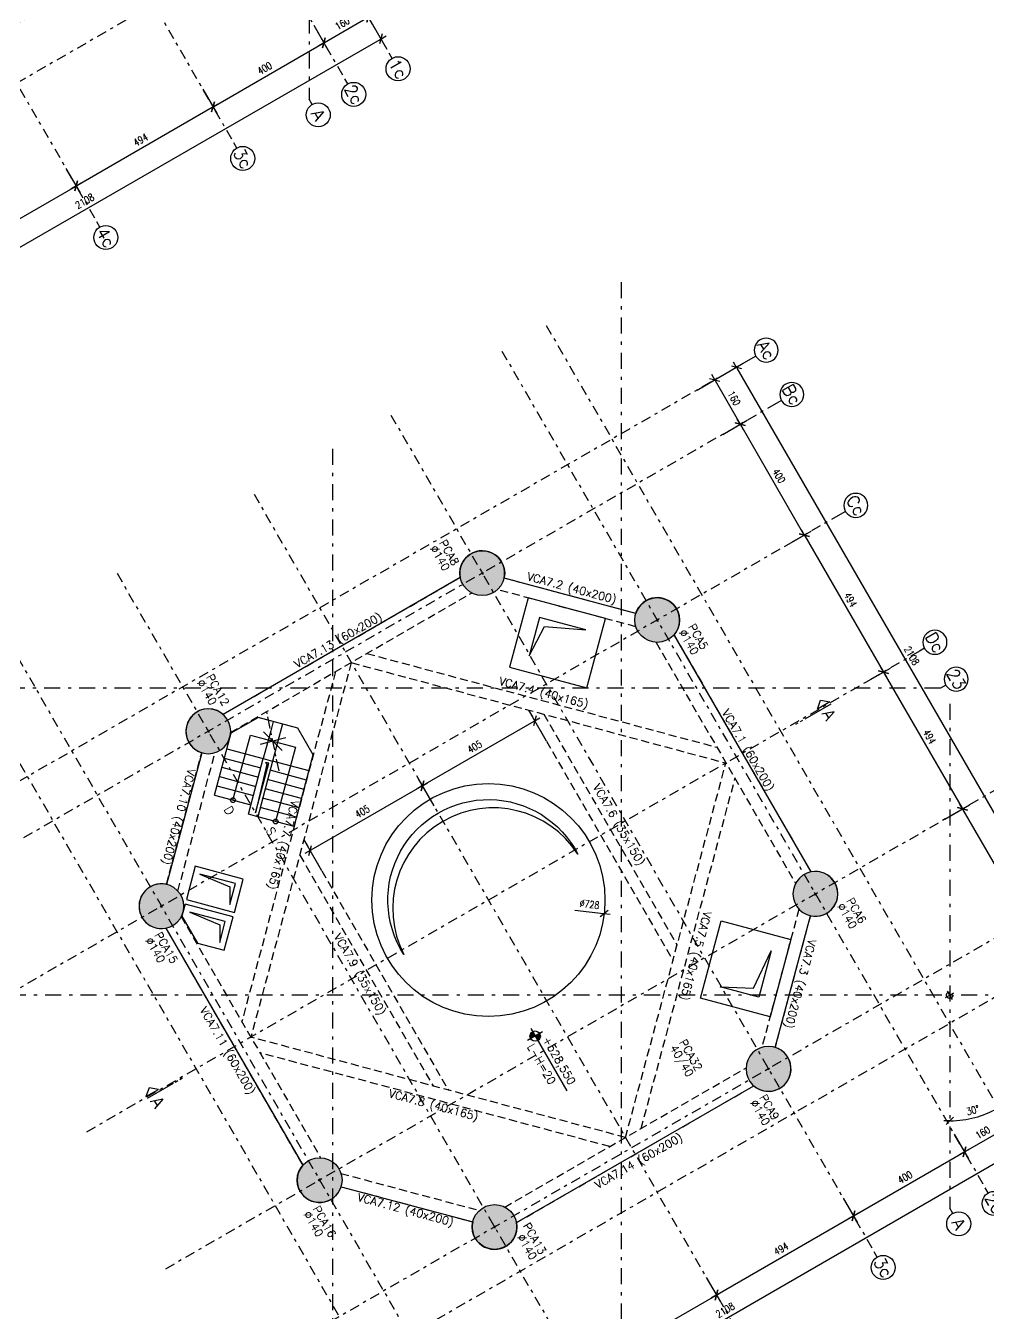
# Model space of a CAD drawing. Header units: metres. Extents: x 661733 to 661987, y 8168511 to 8168781.
# Drawn here: x 661874.99 to 661905.05, y 8168609.5 to 8168649.71 of the extents above; entities that cross this region are included whole.
import ezdxf
from ezdxf.enums import TextEntityAlignment as Align

# ---------------------------------------------------------------- set-up
doc = ezdxf.new("R2010")
doc.units = ezdxf.units.M
doc.header["$MEASUREMENT"] = 0
for name, pattern in [('SPX-CAMPANARIO$0$CENTER2', [1.125, 0.75, -0.125, 0.125, -0.125]), ('SPX-CAMPANARIO$0$DASHDOT2', [0.5, 0.25, -0.125, 0, -0.125]), ('SPX-CAMPANARIO$0$HIDDEN2', [0.1875, 0.125, -0.0625])]:
    doc.linetypes.add(name, pattern=pattern)
doc.layers.get('0').update_dxf_attribs({"linetype": 'CONTINUOUS'})
doc.layers.get('Defpoints').update_dxf_attribs({"linetype": 'CONTINUOUS'})
for name, color, linetype in [('SPX-CAMPANARIO$0$SP 00 Me1', 9, 'SPX-CAMPANARIO$0$DASHDOT2'), ('SPX-CAMPANARIO$0$SP0Me1', 9, 'SPX-CAMPANARIO$0$DASHDOT2'), ('SPX-CAMPANARIO$0$SP1CRT1', 3, 'CONTINUOUS'), ('SPX-CAMPANARIO$0$SP1INV1', 5, 'SPX-CAMPANARIO$0$HIDDEN2'), ('SPX-CAMPANARIO$0$SP1VST1', 2, 'CONTINUOUS'), ('SPX-CAMPANARIO$0$SP1VST2', 1, 'CONTINUOUS'), ('SPX-CAMPANARIO$0$SP1VST3', 5, 'CONTINUOUS'), ('SPX-CAMPANARIO$0$SP3HT2', 254, 'CONTINUOUS'), ('SPX-CAMPANARIO$0$SP4DIM1', 5, 'CONTINUOUS'), ('SPX-CAMPANARIO$0$SP4TN 1', 5, 'CONTINUOUS'), ('SPX-CAMPANARIO$0$SP4TXT 2', 2, 'CONTINUOUS'), ('SPX-CAMPANARIO$0$SP4TXT4', 4, 'CONTINUOUS')]:
    doc.layers.add(name, color=color, linetype=linetype)
doc.styles.add('SPX-CAMPANARIO$0$ROMANS', font='romans.shx')
doc.styles.add('SPX-CAMPANARIO$0$SP_T-Geral', font='romans.shx')
doc.styles.add('SPX-CAMPANARIO$0$SP_TD_w.8', font='romans.shx', dxfattribs={"width": 0.8})
doc.dimstyles.new('SPX-CAMPANARIO$0$SP_D125cm_18', dxfattribs={"dimtxt": 0.225, "dimasz": 0.025, "dimexe": 0.25, "dimexo": 0.125, "dimgap": 0.125, "dimtad": 1, "dimdec": 1, "dimlfac": 100, "dimdsep": 46, "dimtxsty": 'SPX-CAMPANARIO$0$SP_TD_w.8', "dimblk": 'SPX-CAMPANARIO$0$TIC', "dimcen": 0.0125, "dimdle": 0.125, "dimclrt": 2, "dimadec": 3, "dimazin": 2, "dimtfac": 1, "dimtdec": 1, "dimtmove": 0, "dimatfit": 3, "dimfxl": 0.2, "dimtolj": 1, "dimtzin": 0, "dimarcsym": 0})

# ---------------------------------------------------------------- blocks, each defined once
blk = doc.blocks.new('*U61')
at = {"layer": 'SPX-CAMPANARIO$0$SP 00 Me1', "color": 0, "linetype": 'Continuous'}
blk.add_line((0, -0.15), (0, 0), dxfattribs=at)
blk.add_circle((0, -0.45), 0.3, dxfattribs=at)
at = {"layer": 'SPX-CAMPANARIO$0$SP 00 Me1', "color": 0, "linetype": 'Continuous', "style": 'SPX-CAMPANARIO$0$SP_T-Geral'}
blk.add_attdef('EIXO?', text='', height=0.3, dxfattribs=at).set_placement((0, -0.45), align=Align.MIDDLE_CENTER)
blk = doc.blocks.new('SPX-CAMPANARIO$0$TIC')
at = {"color": 2, "linetype": 'Continuous'}
blk.add_line((4.6, 4.6), (-4.6, -4.6), dxfattribs=at)
at = {"color": 5}
blk.add_line((-1, 0), (7.5, 0), dxfattribs=at)
blk = doc.blocks.new('*D77')
at = {"layer": 'Defpoints', "color": 0, "linetype": 'Continuous', "transparency": 16777216}
for p in [(-8.939, 14.244), (-10.539, 13.484), (-8.939, 13.484)]:
    blk.add_point(p, dxfattribs=at)
at = {"layer": 'SPX-CAMPANARIO$0$SP4DIM1', "color": 0, "linetype": 'Continuous', "lineweight": -2, "transparency": 16777216}
for p, q in [((-10.539, 13.609), (-10.539, 14.494)), ((-8.939, 13.609), (-8.939, 14.494)), ((-10.514, 14.244), (-8.964, 14.244))]:
    blk.add_line(p, q, dxfattribs=at)
at = {"layer": 'SPX-CAMPANARIO$0$SP4DIM1', "color": 0, "linetype": 'Continuous', "lineweight": -2, "transparency": 16777216, "xscale": 0.025, "yscale": 0.025, "zscale": 0.025, "rotation": 180}
blk.add_blockref('SPX-CAMPANARIO$0$TIC', (-10.539, 14.244), dxfattribs=at)
at = {"layer": 'SPX-CAMPANARIO$0$SP4DIM1', "color": 0, "linetype": 'Continuous', "lineweight": -2, "transparency": 16777216, "xscale": 0.025, "yscale": 0.025, "zscale": 0.025}
blk.add_blockref('SPX-CAMPANARIO$0$TIC', (-8.939, 14.244), dxfattribs=at)
at = {"layer": 'SPX-CAMPANARIO$0$SP4DIM1', "color": 2, "linetype": 'Continuous', "transparency": 16777216, "insert": (-9.739, 14.481), "char_height": 0.225, "attachment_point": 5, "style": 'SPX-CAMPANARIO$0$SP_TD_w.8'}
blk.add_mtext('\\A1;160', dxfattribs=at)
blk = doc.blocks.new('*D78')
at = {"layer": 'Defpoints', "color": 0, "linetype": 'Continuous', "transparency": 16777216}
for p in [(10.539, 15.027), (-10.539, 14.267), (10.539, 14.267)]:
    blk.add_point(p, dxfattribs=at)
at = {"layer": 'SPX-CAMPANARIO$0$SP4DIM1', "color": 0, "linetype": 'Continuous', "lineweight": -2, "transparency": 16777216}
for p, q in [((-10.539, 14.392), (-10.539, 15.277)), ((-10.514, 15.027), (10.514, 15.027)), ((10.539, 14.392), (10.539, 15.277))]:
    blk.add_line(p, q, dxfattribs=at)
at = {"layer": 'SPX-CAMPANARIO$0$SP4DIM1', "color": 0, "linetype": 'Continuous', "lineweight": -2, "transparency": 16777216, "xscale": 0.025, "yscale": 0.025, "zscale": 0.025, "rotation": 180}
blk.add_blockref('SPX-CAMPANARIO$0$TIC', (-10.539, 15.027), dxfattribs=at)
at = {"layer": 'SPX-CAMPANARIO$0$SP4DIM1', "color": 0, "linetype": 'Continuous', "lineweight": -2, "transparency": 16777216, "xscale": 0.025, "yscale": 0.025, "zscale": 0.025}
blk.add_blockref('SPX-CAMPANARIO$0$TIC', (10.539, 15.027), dxfattribs=at)
at = {"layer": 'SPX-CAMPANARIO$0$SP4DIM1', "color": 2, "linetype": 'Continuous', "transparency": 16777216, "insert": (0, 15.264), "char_height": 0.225, "attachment_point": 5, "style": 'SPX-CAMPANARIO$0$SP_TD_w.8'}
blk.add_mtext('\\A1;2108', dxfattribs=at)
blk = doc.blocks.new('*D79')
at = {"layer": 'Defpoints', "color": 0, "linetype": 'Continuous', "transparency": 16777216}
for p in [(-8.939, 14.244), (-8.939, 13.484), (-4.939, 13.484)]:
    blk.add_point(p, dxfattribs=at)
at = {"layer": 'SPX-CAMPANARIO$0$SP4DIM1', "color": 0, "linetype": 'Continuous', "lineweight": -2, "transparency": 16777216}
for p, q in [((-8.939, 13.609), (-8.939, 14.494)), ((-4.939, 13.609), (-4.939, 14.494)), ((-4.964, 14.244), (-8.914, 14.244))]:
    blk.add_line(p, q, dxfattribs=at)
at = {"layer": 'SPX-CAMPANARIO$0$SP4DIM1', "color": 0, "linetype": 'Continuous', "lineweight": -2, "transparency": 16777216, "xscale": 0.025, "yscale": 0.025, "zscale": 0.025, "rotation": 180}
blk.add_blockref('SPX-CAMPANARIO$0$TIC', (-8.939, 14.244), dxfattribs=at)
at = {"layer": 'SPX-CAMPANARIO$0$SP4DIM1', "color": 0, "linetype": 'Continuous', "lineweight": -2, "transparency": 16777216, "xscale": 0.025, "yscale": 0.025, "zscale": 0.025}
blk.add_blockref('SPX-CAMPANARIO$0$TIC', (-4.939, 14.244), dxfattribs=at)
at = {"layer": 'SPX-CAMPANARIO$0$SP4DIM1', "color": 2, "linetype": 'Continuous', "transparency": 16777216, "insert": (-6.939, 14.481), "char_height": 0.225, "attachment_point": 5, "style": 'SPX-CAMPANARIO$0$SP_TD_w.8'}
blk.add_mtext('\\A1;400', dxfattribs=at)
blk = doc.blocks.new('*D80')
at = {"layer": 'Defpoints', "color": 0, "linetype": 'Continuous', "transparency": 16777216}
for p in [(0, 14.244), (-4.939, 13.484), (0, 13.484)]:
    blk.add_point(p, dxfattribs=at)
at = {"layer": 'SPX-CAMPANARIO$0$SP4DIM1', "color": 0, "linetype": 'Continuous', "lineweight": -2, "transparency": 16777216}
for p, q in [((-4.939, 13.609), (-4.939, 14.494)), ((0, 13.609), (0, 14.494)), ((-4.914, 14.244), (-0.025, 14.244))]:
    blk.add_line(p, q, dxfattribs=at)
at = {"layer": 'SPX-CAMPANARIO$0$SP4DIM1', "color": 0, "linetype": 'Continuous', "lineweight": -2, "transparency": 16777216, "xscale": 0.025, "yscale": 0.025, "zscale": 0.025, "rotation": 180}
blk.add_blockref('SPX-CAMPANARIO$0$TIC', (-4.939, 14.244), dxfattribs=at)
at = {"layer": 'SPX-CAMPANARIO$0$SP4DIM1', "color": 0, "linetype": 'Continuous', "lineweight": -2, "transparency": 16777216, "xscale": 0.025, "yscale": 0.025, "zscale": 0.025}
blk.add_blockref('SPX-CAMPANARIO$0$TIC', (0, 14.244), dxfattribs=at)
at = {"layer": 'SPX-CAMPANARIO$0$SP4DIM1', "color": 2, "linetype": 'Continuous', "transparency": 16777216, "insert": (-2.47, 14.481), "char_height": 0.225, "attachment_point": 5, "style": 'SPX-CAMPANARIO$0$SP_TD_w.8'}
blk.add_mtext('\\A1;494', dxfattribs=at)
blk = doc.blocks.new('*D81')
at = {"layer": 'Defpoints', "color": 0, "linetype": 'Continuous', "transparency": 16777216}
for p in [(4.939, 14.244), (0, 13.484), (4.939, 13.484)]:
    blk.add_point(p, dxfattribs=at)
at = {"layer": 'SPX-CAMPANARIO$0$SP4DIM1', "color": 0, "linetype": 'Continuous', "lineweight": -2, "transparency": 16777216}
for p, q in [((0, 13.609), (0, 14.494)), ((4.939, 13.609), (4.939, 14.494)), ((0.025, 14.244), (4.914, 14.244))]:
    blk.add_line(p, q, dxfattribs=at)
at = {"layer": 'SPX-CAMPANARIO$0$SP4DIM1', "color": 0, "linetype": 'Continuous', "lineweight": -2, "transparency": 16777216, "xscale": 0.025, "yscale": 0.025, "zscale": 0.025, "rotation": 180}
blk.add_blockref('SPX-CAMPANARIO$0$TIC', (0, 14.244), dxfattribs=at)
at = {"layer": 'SPX-CAMPANARIO$0$SP4DIM1', "color": 0, "linetype": 'Continuous', "lineweight": -2, "transparency": 16777216, "xscale": 0.025, "yscale": 0.025, "zscale": 0.025}
blk.add_blockref('SPX-CAMPANARIO$0$TIC', (4.939, 14.244), dxfattribs=at)
at = {"layer": 'SPX-CAMPANARIO$0$SP4DIM1', "color": 2, "linetype": 'Continuous', "transparency": 16777216, "insert": (2.47, 14.481), "char_height": 0.225, "attachment_point": 5, "style": 'SPX-CAMPANARIO$0$SP_TD_w.8'}
blk.add_mtext('\\A1;494', dxfattribs=at)
blk = doc.blocks.new('*D82')
at = {"layer": 'Defpoints', "color": 0, "linetype": 'Continuous', "transparency": 16777216}
for p in [(8.939, 14.244), (4.939, 13.484), (8.939, 13.484)]:
    blk.add_point(p, dxfattribs=at)
at = {"layer": 'SPX-CAMPANARIO$0$SP4DIM1', "color": 0, "linetype": 'Continuous', "lineweight": -2, "transparency": 16777216}
for p, q in [((4.939, 13.609), (4.939, 14.494)), ((8.939, 13.609), (8.939, 14.494)), ((4.964, 14.244), (8.914, 14.244))]:
    blk.add_line(p, q, dxfattribs=at)
at = {"layer": 'SPX-CAMPANARIO$0$SP4DIM1', "color": 0, "linetype": 'Continuous', "lineweight": -2, "transparency": 16777216, "xscale": 0.025, "yscale": 0.025, "zscale": 0.025, "rotation": 180}
blk.add_blockref('SPX-CAMPANARIO$0$TIC', (4.939, 14.244), dxfattribs=at)
at = {"layer": 'SPX-CAMPANARIO$0$SP4DIM1', "color": 0, "linetype": 'Continuous', "lineweight": -2, "transparency": 16777216, "xscale": 0.025, "yscale": 0.025, "zscale": 0.025}
blk.add_blockref('SPX-CAMPANARIO$0$TIC', (8.939, 14.244), dxfattribs=at)
at = {"layer": 'SPX-CAMPANARIO$0$SP4DIM1', "color": 2, "linetype": 'Continuous', "transparency": 16777216, "insert": (6.939, 14.481), "char_height": 0.225, "attachment_point": 5, "style": 'SPX-CAMPANARIO$0$SP_TD_w.8'}
blk.add_mtext('\\A1;400', dxfattribs=at)
blk = doc.blocks.new('*D86')
at = {"layer": 'Defpoints', "color": 0, "linetype": 'Continuous', "transparency": 16777216}
for p in [(13.484, 0), (14.244, 0), (13.484, -4.939)]:
    blk.add_point(p, dxfattribs=at)
at = {"layer": 'SPX-CAMPANARIO$0$SP4DIM1', "color": 0, "linetype": 'Continuous', "lineweight": -2, "transparency": 16777216}
for p, q in [((13.609, 0), (14.494, 0)), ((14.244, -4.914), (14.244, -0.025)), ((13.609, -4.939), (14.494, -4.939))]:
    blk.add_line(p, q, dxfattribs=at)
at = {"layer": 'SPX-CAMPANARIO$0$SP4DIM1', "color": 0, "linetype": 'Continuous', "lineweight": -2, "transparency": 16777216, "xscale": 0.025, "yscale": 0.025, "zscale": 0.025}
for p, rotation in [((14.244, 0), 90), ((14.244, -4.939), 270)]:
    blk.add_blockref('SPX-CAMPANARIO$0$TIC', p, dxfattribs=dict(at, rotation=rotation))
at = {"layer": 'SPX-CAMPANARIO$0$SP4DIM1', "color": 2, "linetype": 'Continuous', "transparency": 16777216, "insert": (14.006, -2.47), "char_height": 0.225, "attachment_point": 5, "rotation": 90, "style": 'SPX-CAMPANARIO$0$SP_TD_w.8'}
blk.add_mtext('\\A1;494', dxfattribs=at)
blk = doc.blocks.new('*D87')
at = {"layer": 'Defpoints', "color": 0, "linetype": 'Continuous', "transparency": 16777216}
for p in [(13.484, 4.939), (14.244, 4.939), (13.484, 0)]:
    blk.add_point(p, dxfattribs=at)
at = {"layer": 'SPX-CAMPANARIO$0$SP4DIM1', "color": 0, "linetype": 'Continuous', "lineweight": -2, "transparency": 16777216}
for p, q in [((13.609, 4.939), (14.494, 4.939)), ((14.244, 0.025), (14.244, 4.914)), ((13.609, 0), (14.494, 0))]:
    blk.add_line(p, q, dxfattribs=at)
at = {"layer": 'SPX-CAMPANARIO$0$SP4DIM1', "color": 0, "linetype": 'Continuous', "lineweight": -2, "transparency": 16777216, "xscale": 0.025, "yscale": 0.025, "zscale": 0.025}
for p, rotation in [((14.244, 4.939), 90), ((14.244, 0), 270)]:
    blk.add_blockref('SPX-CAMPANARIO$0$TIC', p, dxfattribs=dict(at, rotation=rotation))
at = {"layer": 'SPX-CAMPANARIO$0$SP4DIM1', "color": 2, "linetype": 'Continuous', "transparency": 16777216, "insert": (14.006, 2.47), "char_height": 0.225, "attachment_point": 5, "rotation": 90, "style": 'SPX-CAMPANARIO$0$SP_TD_w.8'}
blk.add_mtext('\\A1;494', dxfattribs=at)
blk = doc.blocks.new('*D88')
at = {"layer": 'Defpoints', "color": 0, "linetype": 'Continuous', "transparency": 16777216}
for p in [(13.484, 8.939), (14.244, 8.939), (13.484, 4.939)]:
    blk.add_point(p, dxfattribs=at)
at = {"layer": 'SPX-CAMPANARIO$0$SP4DIM1', "color": 0, "linetype": 'Continuous', "lineweight": -2, "transparency": 16777216}
for p, q in [((13.609, 8.939), (14.494, 8.939)), ((14.244, 4.964), (14.244, 8.914)), ((13.609, 4.939), (14.494, 4.939))]:
    blk.add_line(p, q, dxfattribs=at)
at = {"layer": 'SPX-CAMPANARIO$0$SP4DIM1', "color": 0, "linetype": 'Continuous', "lineweight": -2, "transparency": 16777216, "xscale": 0.025, "yscale": 0.025, "zscale": 0.025}
for p, rotation in [((14.244, 8.939), 90), ((14.244, 4.939), 270)]:
    blk.add_blockref('SPX-CAMPANARIO$0$TIC', p, dxfattribs=dict(at, rotation=rotation))
at = {"layer": 'SPX-CAMPANARIO$0$SP4DIM1', "color": 2, "linetype": 'Continuous', "transparency": 16777216, "insert": (14.006, 6.939), "char_height": 0.225, "attachment_point": 5, "rotation": 90, "style": 'SPX-CAMPANARIO$0$SP_TD_w.8'}
blk.add_mtext('\\A1;400', dxfattribs=at)
blk = doc.blocks.new('*D89')
at = {"layer": 'Defpoints', "color": 0, "linetype": 'Continuous', "transparency": 16777216}
for p in [(13.484, 10.539), (14.244, 10.539), (13.484, 8.939)]:
    blk.add_point(p, dxfattribs=at)
at = {"layer": 'SPX-CAMPANARIO$0$SP4DIM1', "color": 0, "linetype": 'Continuous', "lineweight": -2, "transparency": 16777216}
for p, q in [((13.609, 10.539), (14.494, 10.539)), ((14.244, 8.964), (14.244, 10.514)), ((13.609, 8.939), (14.494, 8.939))]:
    blk.add_line(p, q, dxfattribs=at)
at = {"layer": 'SPX-CAMPANARIO$0$SP4DIM1', "color": 0, "linetype": 'Continuous', "lineweight": -2, "transparency": 16777216, "xscale": 0.025, "yscale": 0.025, "zscale": 0.025}
for p, rotation in [((14.244, 10.539), 90), ((14.244, 8.939), 270)]:
    blk.add_blockref('SPX-CAMPANARIO$0$TIC', p, dxfattribs=dict(at, rotation=rotation))
at = {"layer": 'SPX-CAMPANARIO$0$SP4DIM1', "color": 2, "linetype": 'Continuous', "transparency": 16777216, "insert": (14.006, 9.739), "char_height": 0.225, "attachment_point": 5, "rotation": 90, "style": 'SPX-CAMPANARIO$0$SP_TD_w.8'}
blk.add_mtext('\\A1;160', dxfattribs=at)
blk = doc.blocks.new('*D90')
at = {"layer": 'Defpoints', "color": 0, "linetype": 'Continuous', "transparency": 16777216}
for p in [(14.267, 10.539), (15.027, 10.539), (14.267, -10.539)]:
    blk.add_point(p, dxfattribs=at)
at = {"layer": 'SPX-CAMPANARIO$0$SP4DIM1', "color": 0, "linetype": 'Continuous', "lineweight": -2, "transparency": 16777216}
for p, q in [((14.392, 10.539), (15.277, 10.539)), ((15.027, -10.514), (15.027, 10.514)), ((14.392, -10.539), (15.277, -10.539))]:
    blk.add_line(p, q, dxfattribs=at)
at = {"layer": 'SPX-CAMPANARIO$0$SP4DIM1', "color": 0, "linetype": 'Continuous', "lineweight": -2, "transparency": 16777216, "xscale": 0.025, "yscale": 0.025, "zscale": 0.025}
for p, rotation in [((15.027, 10.539), 90), ((15.027, -10.539), 270)]:
    blk.add_blockref('SPX-CAMPANARIO$0$TIC', p, dxfattribs=dict(at, rotation=rotation))
at = {"layer": 'SPX-CAMPANARIO$0$SP4DIM1', "color": 2, "linetype": 'Continuous', "transparency": 16777216, "insert": (14.789, 0), "char_height": 0.225, "attachment_point": 5, "rotation": 90, "style": 'SPX-CAMPANARIO$0$SP_TD_w.8'}
blk.add_mtext('\\A1;2108', dxfattribs=at)
blk = doc.blocks.new('*D91')
at = {"layer": 'Defpoints', "color": 0, "linetype": 'Continuous', "transparency": 16777216}
for p in [(10.539, 15.539), (12.403, 15.539), (11.2, 14.127), (-5.021, -14.639), (10.539, -14.639)]:
    blk.add_point(p, dxfattribs=at)
at = {"layer": 'SPX-CAMPANARIO$0$SP4DIM1', "color": 0, "linetype": 'Continuous', "lineweight": -2, "transparency": 16777216}
blk.add_arc((10.539, 12.312), 1.931, 60.7418, 89.2582, dxfattribs=at)
at = {"layer": 'SPX-CAMPANARIO$0$SP4DIM1', "color": 0, "linetype": 'Continuous', "lineweight": -2, "transparency": 16777216, "xscale": 0.025, "yscale": 0.025, "zscale": 0.025}
for p, rotation in [((10.539, 14.243), 179.6291151257718), ((11.505, 13.984), 330.3708836166287)]:
    blk.add_blockref('SPX-CAMPANARIO$0$TIC', p, dxfattribs=dict(at, rotation=rotation))
at = {"layer": 'SPX-CAMPANARIO$0$SP4DIM1', "color": 2, "linetype": 'Continuous', "transparency": 16777216, "insert": (11.101, 14.407), "char_height": 0.225, "attachment_point": 5, "rotation": 345, "style": 'SPX-CAMPANARIO$0$SP_TD_w.8'}
blk.add_mtext('\\A1;30°', dxfattribs=at)
blk = doc.blocks.new('*D92')
at = {"layer": 'Defpoints', "color": 0, "linetype": 'Continuous', "transparency": 16777216}
for p in [(1.895, 15.539), (-14.639, 10.539), (15.539, 10.539), (13.397, 9.505), (15.539, 7.662)]:
    blk.add_point(p, dxfattribs=at)
at = {"layer": 'SPX-CAMPANARIO$0$SP4DIM1', "color": 0, "linetype": 'Continuous', "lineweight": -2, "transparency": 16777216}
blk.add_arc((10.555, 10.539), 3.024, 330.4737, 359.5263, dxfattribs=at)
at = {"layer": 'SPX-CAMPANARIO$0$SP4DIM1', "color": 0, "linetype": 'Continuous', "lineweight": -2, "transparency": 16777216, "xscale": 0.025, "yscale": 0.025, "zscale": 0.025}
for p, rotation in [((13.579, 10.539), 89.76313876443008), ((13.174, 9.027), 240.2368611810396)]:
    blk.add_blockref('SPX-CAMPANARIO$0$TIC', p, dxfattribs=dict(at, rotation=rotation))
at = {"layer": 'SPX-CAMPANARIO$0$SP4DIM1', "color": 2, "linetype": 'Continuous', "transparency": 16777216, "insert": (13.247, 9.818), "char_height": 0.225, "attachment_point": 5, "rotation": 75, "style": 'SPX-CAMPANARIO$0$SP_TD_w.8'}
blk.add_mtext('\\A1;30°', dxfattribs=at)
blk = doc.blocks.new('*D94')
at = {"layer": 'Defpoints', "color": 0, "linetype": 'Continuous', "transparency": 16777216}
for p in [(13.484, 10.989), (13.484, 10.539), (14.244, 10.539)]:
    blk.add_point(p, dxfattribs=at)
at = {"layer": 'SPX-CAMPANARIO$0$SP4DIM1', "color": 0, "linetype": 'Continuous', "lineweight": -2, "transparency": 16777216}
for p, q in [((13.609, 10.989), (14.494, 10.989)), ((14.244, 10.964), (14.244, 10.564)), ((13.609, 10.539), (14.494, 10.539))]:
    blk.add_line(p, q, dxfattribs=at)
at = {"layer": 'SPX-CAMPANARIO$0$SP4DIM1', "color": 0, "linetype": 'Continuous', "lineweight": -2, "transparency": 16777216, "xscale": 0.025, "yscale": 0.025, "zscale": 0.025}
for p, rotation in [((14.244, 10.989), 90), ((14.244, 10.539), 270)]:
    blk.add_blockref('SPX-CAMPANARIO$0$TIC', p, dxfattribs=dict(at, rotation=rotation))
at = {"layer": 'SPX-CAMPANARIO$0$SP4DIM1', "color": 2, "linetype": 'Continuous', "transparency": 16777216, "insert": (14.006, 10.764), "char_height": 0.225, "attachment_point": 5, "rotation": 90, "style": 'SPX-CAMPANARIO$0$SP_TD_w.8'}
blk.add_mtext('\\A1;45', dxfattribs=at)
blk = doc.blocks.new('*D43')
at = {"layer": 'Defpoints', "color": 0, "transparency": 16777216}
for p in [(-4.124, 4.05), (-3.268, 4.05), (-3.268, 0)]:
    blk.add_point(p, dxfattribs=at)
at = {"layer": 'SPX-CAMPANARIO$0$SP4DIM1', "color": 0, "lineweight": -2, "transparency": 16777216}
for p, q in [((-3.393, 4.05), (-4.374, 4.05)), ((-4.124, 0.025), (-4.124, 4.025)), ((-3.393, 0), (-4.374, 0))]:
    blk.add_line(p, q, dxfattribs=at)
at = {"layer": 'SPX-CAMPANARIO$0$SP4DIM1', "color": 0, "lineweight": -2, "transparency": 16777216, "xscale": 0.025, "yscale": 0.025, "zscale": 0.025}
for p, rotation in [((-4.124, 4.05), 90), ((-4.124, 0), 270)]:
    blk.add_blockref('SPX-CAMPANARIO$0$TIC', p, dxfattribs=dict(at, rotation=rotation))
at = {"layer": 'SPX-CAMPANARIO$0$SP4DIM1', "color": 2, "transparency": 16777216, "insert": (-4.362, 2.025), "char_height": 0.225, "attachment_point": 5, "rotation": 90, "style": 'SPX-CAMPANARIO$0$SP_TD_w.8'}
blk.add_mtext('\\A1;405', dxfattribs=at)
blk = doc.blocks.new('*D44')
at = {"layer": 'Defpoints', "color": 0, "transparency": 16777216}
for p in [(-3.268, 0), (-4.124, -4.05), (-3.268, -4.05)]:
    blk.add_point(p, dxfattribs=at)
at = {"layer": 'SPX-CAMPANARIO$0$SP4DIM1', "color": 0, "lineweight": -2, "transparency": 16777216}
for p, q in [((-3.393, 0), (-4.374, 0)), ((-4.124, -0.025), (-4.124, -4.025)), ((-3.393, -4.05), (-4.374, -4.05))]:
    blk.add_line(p, q, dxfattribs=at)
at = {"layer": 'SPX-CAMPANARIO$0$SP4DIM1', "color": 0, "lineweight": -2, "transparency": 16777216, "xscale": 0.025, "yscale": 0.025, "zscale": 0.025}
for p, rotation in [((-4.124, 0), 90), ((-4.124, -4.05), 270)]:
    blk.add_blockref('SPX-CAMPANARIO$0$TIC', p, dxfattribs=dict(at, rotation=rotation))
at = {"layer": 'SPX-CAMPANARIO$0$SP4DIM1', "color": 2, "transparency": 16777216, "insert": (-4.362, -2.025), "char_height": 0.225, "attachment_point": 5, "rotation": 90, "style": 'SPX-CAMPANARIO$0$SP_TD_w.8'}
blk.add_mtext('\\A1;405', dxfattribs=at)
blk = doc.blocks.new('*D39')
at = {"layer": 'Defpoints', "color": 0, "linetype": 'Continuous', "transparency": 16777216}
for p in [(661885.826, 8168622.825), (661893.055, 8168621.978)]:
    blk.add_point(p, dxfattribs=at)
at = {"layer": 'SPX-CAMPANARIO$0$SP4DIM1', "color": 0, "linetype": 'Continuous', "lineweight": -2, "transparency": 16777216}
blk.add_line((661892.136, 8168622.086), (661893.03, 8168621.981), dxfattribs=at)
at = {"layer": 'SPX-CAMPANARIO$0$SP4DIM1', "color": 0, "linetype": 'Continuous', "lineweight": -2, "transparency": 16777216, "xscale": 0.025, "yscale": 0.025, "zscale": 0.025, "rotation": 353.3191808251084}
blk.add_blockref('SPX-CAMPANARIO$0$TIC', (661893.055, 8168621.978), dxfattribs=at)
at = {"layer": 'SPX-CAMPANARIO$0$SP4DIM1', "color": 2, "linetype": 'Continuous', "transparency": 16777216, "insert": (661892.598, 8168622.271), "char_height": 0.225, "attachment_point": 5, "rotation": 353.3192, "style": 'SPX-CAMPANARIO$0$SP_TD_w.8'}
blk.add_mtext('\\A1;∅728', dxfattribs=at)
blk = doc.blocks.new('SPX-CAMPANARIO$0$SP_P_140')
at = {"layer": 'SPX-CAMPANARIO$0$SP3HT2', "linetype": 'Continuous'}
h = blk.add_hatch(color=256, dxfattribs=at)
h.dxf.hatch_style = 1
edge = h.paths.add_edge_path()
edge.add_arc((0, 0), 0.7, 0, 360)
at = {"layer": 'Defpoints'}
for p, q in [((-0.05, 0), (0.05, 0)), ((0, -0.05), (0, 0.05))]:
    blk.add_line(p, q, dxfattribs=at)
at = {"layer": 'SPX-CAMPANARIO$0$SP1CRT1', "ltscale": 10}
blk.add_circle((0, 0), 0.7, dxfattribs=at)
blk = doc.blocks.new('SPX-CAMPANARIO$0$ELEV02')
at = {"layer": 'SPX-CAMPANARIO$0$SP1VST1'}
for points in [[(-7.556, 5.793), (-5.968, 4.205), (-4.2, 5.973), (-5.788, 7.56)], [(7.556, 5.793), (5.968, 4.205), (4.2, 5.973), (5.788, 7.56)]]:
    blk.add_lwpolyline(points, close=True, dxfattribs=at)
at = {"layer": 'SPX-CAMPANARIO$0$SP1VST3'}
for points in [[(-5.788, 6.853), (-6.849, 5.793), (-5.968, 4.912), (-6.527, 5.793), (-5.788, 6.853)], [(5.788, 6.853), (6.849, 5.793), (5.968, 4.912), (6.527, 5.793), (5.788, 6.853)]]:
    blk.add_lwpolyline(points, dxfattribs=at)
blk = doc.blocks.new('SPX-CAMPANARIO$0$A$C10CC2A0B')
at = {"layer": 'SPX-CAMPANARIO$0$SP1VST1'}
for p, q in [((-7.63, -2.469), (-8.539, -3.377)), ((-6.659, -2.469), (-7.63, -2.469)), ((-5.023, -4.104), (-6.659, -2.469)), ((-8.191, -3.029), (-7.979, -3.241)), ((-7.979, -2.817), (-7.13, -3.665)), ((-6.296, -2.831), (-7.13, -3.665)), ((-6.084, -3.043), (-6.918, -3.878)), ((-8.539, -4.349), (-8.539, -3.377)), ((-5.872, -3.256), (-6.706, -4.09)), ((-5.66, -3.468), (-6.494, -4.302)), ((-5.447, -3.68), (-6.282, -4.514)), ((-5.235, -3.892), (-6.07, -4.726)), ((-7.116, -5.773), (-8.539, -4.349)), ((-5.023, -4.104), (-5.858, -4.938)), ((-7.116, -5.773), (-6.282, -4.938))]:
    blk.add_line(p, q, dxfattribs=at)
blk.add_lwpolyline([(-6.07, -5.15), (-7.342, -3.878), (-7.13, -3.665), (-5.858, -4.938)], close=True, dxfattribs=at)
for points in [[(-5.49, -7.399), (-4.73, -8.159), (-3.634, -7.063), (-4.394, -6.303), (-5.49, -7.399)], [(-3.377, -8.539), (-2.767, -7.929), (-3.528, -7.169), (-4.624, -8.265), (-4.349, -8.539), (-3.377, -8.539)]]:
    blk.add_lwpolyline(points, dxfattribs=at)
at = {"layer": 'SPX-CAMPANARIO$0$SP1VST2', "linetype": 'SPX-CAMPANARIO$0$CENTER2', "ltscale": 0.5}
blk.add_line((-6.762, -3.647), (-8.56, -3.048), dxfattribs=at)
at = {"layer": 'SPX-CAMPANARIO$0$SP1VST2'}
for p, q in [((-7.979, -3.241), (-7.342, -3.878)), ((-8.177, -4.712), (-7.342, -3.878)), ((-7.965, -4.924), (-7.13, -4.09)), ((-7.753, -5.136), (-6.918, -4.302)), ((-7.54, -5.348), (-6.706, -4.514)), ((-7.328, -5.56), (-6.494, -4.726))]:
    blk.add_line(p, q, dxfattribs=at)
for points in [[(-6.692, -5.348), (-8.177, -3.863), (-7.145, -2.831), (-5.447, -4.528)], [(-7.554, -2.948), (-7.661, -3.347), (-7.261, -3.24)], [(-8.06, -3.454), (-7.661, -3.347), (-7.768, -3.747)]]:
    blk.add_lwpolyline(points, dxfattribs=at)
for centre in [(-5.447, -4.528), (-6.692, -5.348)]:
    blk.add_circle(centre, 0.075, dxfattribs=at)
at = {"layer": 'SPX-CAMPANARIO$0$SP1VST3'}
for points in [[(-5.999, -4.938), (-7.13, -3.807), (-7.201, -3.878), (-7.13, -3.869)], [(-5.207, -7.399), (-4.394, -6.786), (-3.916, -7.063), (-4.394, -6.586)], [(-4.341, -8.265), (-3.528, -7.652), (-3.05, -7.929), (-3.528, -7.452)]]:
    blk.add_lwpolyline(points, close=True, dxfattribs=at)
at = {"layer": 'SPX-CAMPANARIO$0$SP1VST2', "style": 'SPX-CAMPANARIO$0$ROMANS'}
for s, p in [('S', (-5.369, -4.941)), ('D', (-6.59, -5.746))]:
    blk.add_text(s, height=0.27, dxfattribs=at).set_placement(p)
blk = doc.blocks.new('SPX-CAMPANARIO$0$SP_IND_CORTE2')
for p, q in [((-0.27, 0), (-1.02, 0)), ((-0.135, 0), (-0.21, 0)), ((0, 0), (-0.075, 0))]:
    blk.add_line(p, q)
blk.add_lwpolyline([(-1.02, 0.06), (-0.66, 0.06), (-0.84, 0.21)], close=True)
at = {"style": 'SPX-CAMPANARIO$0$SP_T-Geral'}
blk.add_attdef('1', text='', height=0.3, dxfattribs=at).set_placement((-0.84, -0.2), align=Align.MIDDLE_CENTER)
blk = doc.blocks.new('SPX-CAMPANARIO$0$SP_EIXOS_CAMP')
at = {"layer": 'SPX-CAMPANARIO$0$SP0Me1', "ltscale": 2}
for p, q in [((1.3296, 15.5393), (-14.6393, -12.1197)), ((12.4027, 15.5393), (-5.021, -14.6393)), ((1.8951, 15.5393), (15.5393, 7.6618)), ((-14.6393, 13.2387), (15.5393, -4.185)), ((9.6258, 10.9894), (9.9258, 10.9894)), ((9.7758, 10.8394), (9.7758, 11.1394)), ((-14.6393, 2.8246), (15.5393, -14.5991))]:
    blk.add_line(p, q, dxfattribs=at)
at = {"layer": 'SPX-CAMPANARIO$0$SP0Me1', "ltscale": 1.25}
for p, q in [((-10.5393, 15.5393), (-10.5393, -14.6393)), ((-8.9393, 15.5393), (-8.9393, -14.6393)), ((-4.9393, 15.5393), (-4.9393, -14.6393)), ((0, 15.5393), (0, -14.6393)), ((4.9393, 15.5393), (4.9393, -14.6393)), ((8.9393, 15.5393), (8.9393, -14.6393)), ((10.5393, 15.5393), (10.5393, -14.6393)), ((-14.6393, 10.5393), (15.5393, 10.5393)), ((-14.6393, 8.9393), (15.5393, 8.9393)), ((-14.6393, 4.9393), (15.5393, 4.9393)), ((-14.6393, 0), (15.5393, 0)), ((-14.6393, -4.9393), (15.5393, -4.9393)), ((-14.6393, -8.9393), (15.5393, -8.9393)), ((-14.6393, -10.5393), (15.5393, -10.5393))]:
    blk.add_line(p, q, dxfattribs=at)
at = {"layer": 'SPX-CAMPANARIO$0$SP0Me1', "ltscale": 2}
blk.add_circle((9.7758, 10.9894), 0.1, dxfattribs=at)
at = {"layer": 'SPX-CAMPANARIO$0$SP0Me1'}
ref = blk.add_blockref('*U61', (-10.5393, 15.5393), dxfattribs=dict(at, xscale=-1.25, yscale=1.25, zscale=1.25, rotation=180))
ref.add_attrib('EIXO?', 'Ac', dxfattribs={"layer": 'SPX-CAMPANARIO$0$SP 00 Me1', "color": 0, "linetype": 'Continuous', "height": 0.375, "rotation": 0, "style": 'SPX-CAMPANARIO$0$SP_T-Geral'}).set_placement((-10.5393, 16.1018), align=Align.MIDDLE_CENTER)
ref = blk.add_blockref('*U61', (-8.9393, 15.5393), dxfattribs=dict(at, xscale=-1.25, yscale=1.25, zscale=1.25, rotation=180))
ref.add_attrib('EIXO?', 'Bc', dxfattribs={"layer": 'SPX-CAMPANARIO$0$SP 00 Me1', "color": 0, "linetype": 'Continuous', "height": 0.375, "rotation": 0, "style": 'SPX-CAMPANARIO$0$SP_T-Geral'}).set_placement((-8.9393, 16.1018), align=Align.MIDDLE_CENTER)
ref = blk.add_blockref('*U61', (-4.9393, 15.5393), dxfattribs=dict(at, xscale=-1.25, yscale=1.25, zscale=1.25, rotation=180))
ref.add_attrib('EIXO?', 'Cc', dxfattribs={"layer": 'SPX-CAMPANARIO$0$SP 00 Me1', "color": 0, "linetype": 'Continuous', "height": 0.375, "rotation": 0, "style": 'SPX-CAMPANARIO$0$SP_T-Geral'}).set_placement((-4.9393, 16.1018), align=Align.MIDDLE_CENTER)
ref = blk.add_blockref('*U61', (0, 15.5393), dxfattribs=dict(at, xscale=-1.25, yscale=1.25, zscale=1.25, rotation=180))
ref.add_attrib('EIXO?', 'Dc', dxfattribs={"layer": 'SPX-CAMPANARIO$0$SP 00 Me1', "color": 0, "linetype": 'Continuous', "height": 0.375, "rotation": 0, "style": 'SPX-CAMPANARIO$0$SP_T-Geral'}).set_placement((0, 16.1018), align=Align.MIDDLE_CENTER)
ref = blk.add_blockref('*U61', (1.3296, 15.5393), dxfattribs=dict(at, xscale=-1.25, yscale=1.25, zscale=1.25, rotation=180))
ref.add_attrib('EIXO?', '23', dxfattribs={"layer": 'SPX-CAMPANARIO$0$SP 00 Me1', "color": 0, "linetype": 'Continuous', "height": 0.375, "rotation": 0, "style": 'SPX-CAMPANARIO$0$SP_T-Geral'}).set_placement((1.3296, 16.1018), align=Align.MIDDLE_CENTER)
ref = blk.add_blockref('*U61', (15.5393, 10.5393), dxfattribs=dict(at, xscale=1.25, yscale=1.25, zscale=1.25, rotation=90))
ref.add_attrib('EIXO?', '1c', dxfattribs={"layer": 'SPX-CAMPANARIO$0$SP 00 Me1', "color": 0, "linetype": 'Continuous', "height": 0.375, "rotation": 0, "style": 'SPX-CAMPANARIO$0$SP_T-Geral'}).set_placement((16.1018, 10.5393), align=Align.MIDDLE_CENTER)
ref = blk.add_blockref('*U61', (15.5393, 8.9393), dxfattribs=dict(at, xscale=1.25, yscale=1.25, zscale=1.25, rotation=90))
ref.add_attrib('EIXO?', '2c', dxfattribs={"layer": 'SPX-CAMPANARIO$0$SP 00 Me1', "color": 0, "linetype": 'Continuous', "height": 0.375, "rotation": 0, "style": 'SPX-CAMPANARIO$0$SP_T-Geral'}).set_placement((16.1018, 8.9393), align=Align.MIDDLE_CENTER)
ref = blk.add_blockref('*U61', (15.5393, 7.6618), dxfattribs=dict(at, xscale=1.25, yscale=1.25, zscale=1.25, rotation=90))
ref.add_attrib('EIXO?', 'A', dxfattribs={"layer": 'SPX-CAMPANARIO$0$SP 00 Me1', "color": 0, "linetype": 'Continuous', "height": 0.375, "rotation": 0, "style": 'SPX-CAMPANARIO$0$SP_T-Geral'}).set_placement((16.1018, 7.6618), align=Align.MIDDLE_CENTER)
ref = blk.add_blockref('*U61', (15.5393, 4.9393), dxfattribs=dict(at, xscale=1.25, yscale=1.25, zscale=1.25, rotation=90))
ref.add_attrib('EIXO?', '3c', dxfattribs={"layer": 'SPX-CAMPANARIO$0$SP 00 Me1', "color": 0, "linetype": 'Continuous', "height": 0.375, "rotation": 0, "style": 'SPX-CAMPANARIO$0$SP_T-Geral'}).set_placement((16.1018, 4.9393), align=Align.MIDDLE_CENTER)
ref = blk.add_blockref('*U61', (15.5393, 0), dxfattribs=dict(at, xscale=1.25, yscale=1.25, zscale=1.25, rotation=90))
ref.add_attrib('EIXO?', '4c', dxfattribs={"layer": 'SPX-CAMPANARIO$0$SP 00 Me1', "color": 0, "linetype": 'Continuous', "height": 0.375, "rotation": 0, "style": 'SPX-CAMPANARIO$0$SP_T-Geral'}).set_placement((16.1018, 0), align=Align.MIDDLE_CENTER)
at = {"layer": 'SPX-CAMPANARIO$0$SP4DIM1', "linetype": 'Continuous'}
for base, line1, line2, picture, middle in [((13.3967, 9.5052), ((1.8951, 15.5393), (15.5393, 7.6618)), ((-14.6393, 10.5393), (15.5393, 10.5393)), '*D92', (13.2466, 9.8182)), ((11.1998, 14.1265), ((10.5393, 15.5393), (10.5393, -14.6393)), ((12.4027, 15.5393), (-5.021, -14.6393)), '*D91', (11.1006, 14.4066))]:
    dim = blk.add_angular_dim_2l(base=base, line1=line1, line2=line2, dimstyle='SPX-CAMPANARIO$0$SP_D125cm_18', dxfattribs=at)
    dim.commit()
    dim.dimension.update_dxf_attribs({"geometry": picture, "text_midpoint": middle})
for base, p1, p2, picture, middle in [((10.5393, 15.0265), (-10.5393, 14.2667), (10.5393, 14.2667), '*D78', (0, 15.264)), ((4.9393, 14.2438), (0, 13.484), (4.9393, 13.484), '*D81', (2.4697, 14.4813))]:
    dim = blk.add_linear_dim(base=base, p1=p1, p2=p2, dimstyle='SPX-CAMPANARIO$0$SP_D125cm_18', override={"dimdec": 0}, dxfattribs=at)
    dim.commit()
    dim.dimension.update_dxf_attribs({"geometry": picture, "text_midpoint": middle})
for base, p1, p2, picture, middle in [((-8.9393, 14.2438), (-10.5393, 13.484), (-8.9393, 13.484), '*D77', (-9.7393, 14.4813)), ((8.9393, 14.2438), (4.9393, 13.484), (8.9393, 13.484), '*D82', (6.9393, 14.4813))]:
    dim = blk.add_linear_dim(base=base, p1=p1, p2=p2, dimstyle='SPX-CAMPANARIO$0$SP_D125cm_18', dxfattribs=at)
    dim.commit()
    dim.dimension.update_dxf_attribs({"geometry": picture, "text_midpoint": middle})
for base, p1, p2, angle, picture, middle in [((-8.9393, 14.2438), (-4.9393, 13.484), (-8.9393, 13.484), 180, '*D79', (-6.9393, 14.4813)), ((14.2438, 10.5393), (13.484, 8.9393), (13.484, 10.5393), 90, '*D89', (14.0063, 9.7393)), ((14.2438, 8.9393), (13.484, 4.9393), (13.484, 8.9393), 90, '*D88', (14.0063, 6.9393))]:
    dim = blk.add_linear_dim(base=base, p1=p1, p2=p2, angle=angle, dimstyle='SPX-CAMPANARIO$0$SP_D125cm_18', dxfattribs=at)
    dim.commit()
    dim.dimension.update_dxf_attribs({"geometry": picture, "text_midpoint": middle})
for base, p1, p2, angle, picture, middle in [((0, 14.2438), (-4.9393, 13.484), (0, 13.484), 0, '*D80', (-2.4697, 14.4813)), ((15.0265, 10.5393), (14.2667, -10.5393), (14.2667, 10.5393), 90, '*D90', (14.789, 0)), ((14.2438, 4.9393), (13.484, 0), (13.484, 4.9393), 90, '*D87', (14.0063, 2.4697)), ((14.2438, 0), (13.484, -4.9393), (13.484, 0), 90, '*D86', (14.0063, -2.4697))]:
    dim = blk.add_linear_dim(base=base, p1=p1, p2=p2, angle=angle, dimstyle='SPX-CAMPANARIO$0$SP_D125cm_18', override={"dimdec": 0}, dxfattribs=at)
    dim.commit()
    dim.dimension.update_dxf_attribs({"geometry": picture, "text_midpoint": middle})
dim = blk.add_linear_dim(base=(14.2438, 10.5393), p1=(13.484, 10.9894), p2=(13.484, 10.5393), angle=270, dimstyle='SPX-CAMPANARIO$0$SP_D125cm_18', dxfattribs=at)
dim.commit()
dim.dimension.update_dxf_attribs({"geometry": '*D94', "text_midpoint": (14.2438, 10.7644), "dimtype": 128})
blk = doc.blocks.new('SPX-CAMPANARIO$0$01')
at = {"layer": 'SPX-CAMPANARIO$0$SP1INV1', "ltscale": 2}
for p, q in [((-8.5643, 0), (0, 8.5643)), ((-8.5643, 0.5657), (-0.5657, 8.5643)), ((8.5643, 0), (0, 8.5643)), ((8.5643, 0.5657), (0.5657, 8.5643)), ((-4.5143, 4.05), (4.5143, 4.05)), ((-4.1643, 4.4), (4.1643, 4.4)), ((8.5643, 0), (0, -8.5643)), ((-8.5643, 0), (0, -8.5643)), ((-8.5643, -0.5657), (-0.5657, -8.5643)), ((8.5643, -0.5657), (0.5657, -8.5643)), ((-4.5143, -4.05), (4.5143, -4.05)), ((-4.1643, -4.4), (4.1643, -4.4))]:
    blk.add_line(p, q, dxfattribs=at)
at = {"layer": 'SPX-CAMPANARIO$0$SP4DIM1'}
for base, p2, angle, picture, middle in [((-4.124, 4.05), (-3.2681, 4.05), 90, '*D43', (-4.3615, 2.025)), ((-4.124, -4.05), (-3.2681, -4.05), 270, '*D44', (-4.3615, -2.025))]:
    dim = blk.add_linear_dim(base=base, p1=(-3.2681, 0), p2=p2, angle=angle, dimstyle='SPX-CAMPANARIO$0$SP_D125cm_18', dxfattribs=at)
    dim.commit()
    dim.dimension.update_dxf_attribs({"geometry": picture, "text_midpoint": middle})
blk = doc.blocks.new('SPX-CAMPANARIO')
at = {"layer": 'SPX-CAMPANARIO$0$SP1INV1', "ltscale": 2}
for p, q in [((661881.1471, 8168628.1953), (661888.5542, 8168632.4718)), ((661881.3849, 8168627.6398), (661888.9164, 8168631.988)), ((661895.239, 8168630.6872), (661899.5154, 8168623.2801)), ((661894.6835, 8168630.4494), (661899.0317, 8168622.918)), ((661879.8496, 8168621.885), (661884.1978, 8168614.3536)), ((661879.3659, 8168621.5229), (661883.6423, 8168614.1158)), ((661889.9493, 8168612.8059), (661897.4807, 8168617.1542)), ((661890.3114, 8168612.3222), (661897.7185, 8168616.5987))]:
    blk.add_line(p, q, dxfattribs=at)
for points in [[(661894.0434, 8168631.354), (661889.9308, 8168632.456)], [(661894.0447, 8168630.9395), (661889.7225, 8168632.0977)], [(661879.3862, 8168622.8916), (661880.4882, 8168627.0043)], [(661879.7445, 8168622.6833), (661880.9026, 8168627.0055)], [(661899.1368, 8168622.1197), (661897.9787, 8168617.7975)], [(661899.4951, 8168621.9114), (661898.3931, 8168617.7987)], [(661884.8366, 8168613.8635), (661889.1588, 8168612.7053)], [(661884.8379, 8168613.449), (661888.9505, 8168612.347)]]:
    blk.add_lwpolyline(points, dxfattribs=at)
at = {"layer": 'SPX-CAMPANARIO$0$SP1VST1'}
blk.add_lwpolyline([(661897.7264, 8168616.6032, 1.2444015), (661898.3931, 8168617.7987), (661899.4951, 8168621.9114, 1.2371466), (661899.5154, 8168623.2801), (661895.239, 8168630.6872, 1.2371466), (661894.0434, 8168631.354), (661889.9308, 8168632.456, 1.2371465), (661888.562, 8168632.4763), (661881.1549, 8168628.1998, 1.2371465), (661880.4882, 8168627.0043), (661879.3862, 8168622.8916, 1.2371466), (661879.3659, 8168621.5229), (661883.6423, 8168614.1158, 1.2371466), (661884.8379, 8168613.449), (661888.9505, 8168612.347, 1.2371466), (661890.3193, 8168612.3267), (661897.7264, 8168616.6032)], format="xyb", dxfattribs=at)
blk.add_circle((661889.4407, 8168622.4015), 3.6393, dxfattribs=at)
at = {"layer": 'SPX-CAMPANARIO$0$SP1VST3'}
blk.add_lwpolyline([(661892.2313, 8168623.8395, 0.9533081), (661886.8, 8168620.7037, -1.0489788)], format="xyb", close=True, dxfattribs=at)
at = {"layer": 'SPX-CAMPANARIO$0$SP4TN 1', "color": 9}
for p, q in [((661891.1341, 8168618.2862), (661890.6665, 8168618.0162)), ((661890.7653, 8168618.3851), (661891.888, 8168616.4404))]:
    blk.add_line(p, q, dxfattribs=at)
blk.add_circle((661890.9003, 8168618.1512), 0.162, dxfattribs=at)
for points in [[(661890.9003, 8168618.1512), (661890.8193, 8168618.2915), (661890.7438, 8168618.1932)], [(661890.9003, 8168618.1512), (661891.0406, 8168618.2322), (661891.0568, 8168618.1093)], [(661890.9003, 8168618.1512), (661890.76, 8168618.0702), (661890.7438, 8168618.1932)], [(661890.9003, 8168618.1512), (661890.9813, 8168618.0109), (661891.0568, 8168618.1093)]]:
    blk.add_solid(points, dxfattribs=at)
for name, rotation in [('SPX-CAMPANARIO$0$01', 300.000000039103), ('SPX-CAMPANARIO$0$ELEV02', 300.000000039116), ('SPX-CAMPANARIO$0$A$C10CC2A0B', 300.000000039116)]:
    blk.add_blockref(name, (661889.4407, 8168622.4015), dxfattribs=dict(rotation=rotation))
at = {"color": 4, "xscale": -1, "rotation": 300.0000000450238}
blk.add_blockref('SPX-CAMPANARIO$0$SP_P_140', (661898.1879, 8168617.1295), dxfattribs=at)
at = {"layer": 'SPX-CAMPANARIO$0$SP 00 Me1', "linetype": 'Continuous', "rotation": 300.000000039103}
for p in [(661869.4407, 8168657.0425), (661889.4407, 8168622.4015), (661854.7996, 8168602.4015)]:
    blk.add_blockref('SPX-CAMPANARIO$0$SP_EIXOS_CAMP', p, dxfattribs=at)
at = {"layer": 'SPX-CAMPANARIO$0$SP1CRT1'}
for p, rotation in [((661889.2486, 8168632.6129), 300.000000039103), ((661894.7127, 8168631.1488), 300.000000039103), ((661884.1686, 8168613.6542), 120.0000000330993), ((661889.6327, 8168612.1901), 120.0000000330993)]:
    blk.add_blockref('SPX-CAMPANARIO$0$SP_P_140', p, dxfattribs=dict(at, rotation=rotation))
at = {"layer": 'SPX-CAMPANARIO$0$SP1CRT1', "xscale": -1}
for p, rotation in [((661880.6934, 8168627.6735), 120.0000000510276), ((661899.652, 8168622.5936), 300.0000000450238), ((661879.2293, 8168622.2094), 120.0000000510276)]:
    blk.add_blockref('SPX-CAMPANARIO$0$SP_P_140', p, dxfattribs=dict(at, rotation=rotation))
at = {"layer": 'SPX-CAMPANARIO$0$SP4TXT4'}
ref = blk.add_blockref('SPX-CAMPANARIO$0$SP_IND_CORTE2', (661899.0361, 8168627.8918), dxfattribs=dict(at, xscale=-1.25, yscale=1.25, zscale=1.25, rotation=30.00000021257377))
ref.add_attrib('Nº', 'A', dxfattribs={"height": 0.375, "rotation": 300, "style": 'SPX-CAMPANARIO$0$SP_T-Geral'}).set_placement((661900.0761, 8168628.1905), align=Align.MIDDLE_CENTER)
ref = blk.add_blockref('SPX-CAMPANARIO$0$SP_IND_CORTE2', (661879.8882, 8168616.8367), dxfattribs=dict(at, xscale=1.25, yscale=1.25, zscale=1.25, rotation=29.99999987407687))
ref.add_attrib('Nº', 'A', dxfattribs={"height": 0.375, "rotation": 300, "style": 'SPX-CAMPANARIO$0$SP_T-Geral'}).set_placement((661879.1095, 8168616.0855), align=Align.MIDDLE_CENTER)
at = {"layer": 'SPX-CAMPANARIO$0$SP4TN 1', "insert": (661891.0606, 8168618.0122), "char_height": 0.25, "attachment_point": 7, "rotation": 300, "style": 'SPX-CAMPANARIO$0$SP_T-Geral'}
blk.add_mtext_dynamic_manual_height_columns('+528,550', width=1.269714, gutter_width=12.5, heights=[0], dxfattribs=at)
at = {"layer": 'SPX-CAMPANARIO$0$SP4TXT 2', "char_height": 0.25, "line_spacing_factor": 0.8, "style": 'SPX-CAMPANARIO$0$SP_T-Geral'}
for s, insert, attachment_point, rotation in [('PCA8\\P%%C140', (661887.8599, 8168633.5401), 4, 300), ('VCA7.2 (40x200)', (661891.9922, 8168631.9487), 8, 345), ('VCA7.13 (60x200)', (661884.8507, 8168630.3335), 8, 30), ('PCA5\\P%%C140', (661895.6349, 8168630.9158), 4, 300), ('PCA12\\P%%C140', (661880.5808, 8168629.3465), 4, 300), ('VCA7.4 (40x165)', (661891.1167, 8168628.6812), 8, 345), ('VCA7.1 (60x200)', (661897.3694, 8168626.9791), 8, 300), ('VCA7.10 (40x200)', (661879.8967, 8168624.9654), 2, 255), ('VCA7.6 (35x150)', (661893.3395, 8168624.6525), 8, 300), ('VCA7.7 (40x165)', (661883.1643, 8168624.0899), 2, 255), ('PCA6\\P%%C140', (661900.5742, 8168622.3606), 4, 300), ('VCA7.5 (40x165)', (661895.717, 8168620.7131), 8, 255), ('PCA15\\P%%C140', (661878.97, 8168621.2943), 4, 300), ('VCA7.9 (35x150)', (661885.5375, 8168620.148), 2, 300), ('VCA7.3 (40x200)', (661898.9846, 8168619.8376), 8, 255), ('VCA7.11 (60x200)', (661881.1171, 8168617.5959), 8, 300), ('L-H=20', (661891.1004, 8168617.2821), 5, 300), ('PCA32\\P40/40', (661895.3181, 8168617.9198), 4, 300), ('VCA7.8 (40x165)', (661887.7646, 8168616.1218), 2, 345), ('PCA9\\P%%C140', (661898.2879, 8168615.4783), 6, 300), ('VCA7.14 (60x200)', (661894.2392, 8168614.0721), 8, 30), ('VCA7.12 (40x200)', (661886.8891, 8168612.8543), 2, 345), ('PCA16\\P%%C140', (661883.9093, 8168612.7391), 4, 300), ('PCA13\\P%%C140', (661891.0104, 8168611.282), 6, 300)]:
    blk.add_mtext(s, dxfattribs=dict(at, insert=insert, attachment_point=attachment_point, rotation=rotation))
at = {"layer": 'SPX-CAMPANARIO$0$SP4DIM1', "linetype": 'Continuous'}
dim = blk.add_diameter_dim_2p(p1=(661885.826, 8168622.8249), p2=(661893.0553, 8168621.9781), dimstyle='SPX-CAMPANARIO$0$SP_D125cm_18', override={"dimdec": 0}, dxfattribs=at)
dim.commit()
dim.dimension.update_dxf_attribs({"geometry": '*D39', "text_midpoint": (661892.5707, 8168622.0349), "dimtype": 131})

msp = doc.modelspace()

# ---------------------------------------------------------------- block references
msp.add_blockref('SPX-CAMPANARIO', (0, 0))

doc.saveas('drawing.dxf')
